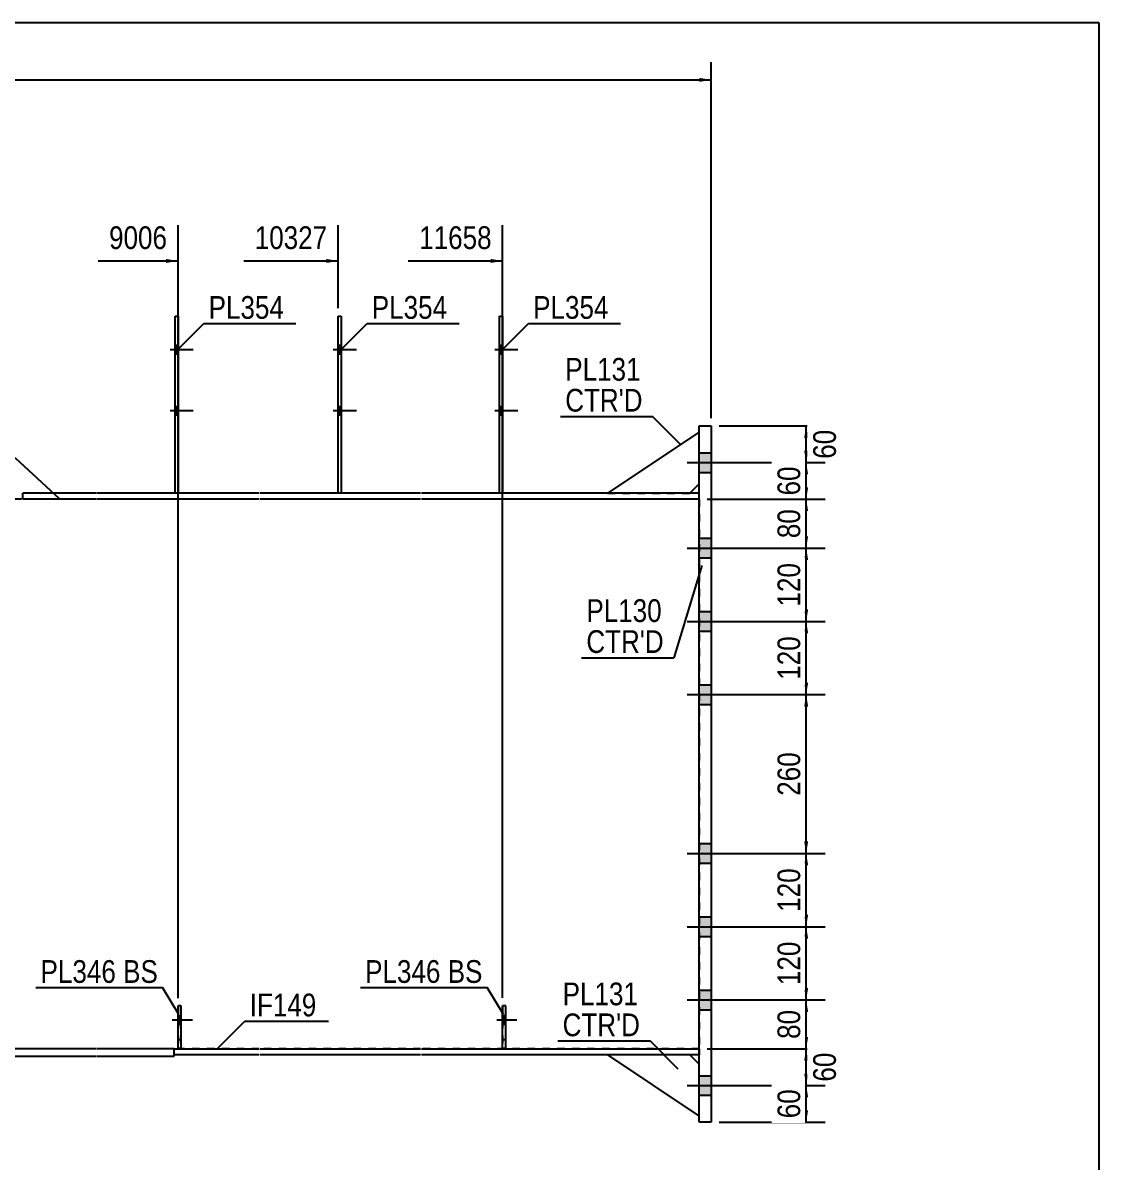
# Model space of a CAD drawing. Header units: millimetres. Extents: x 2 to 405, y 5 to 282.
# Drawn here: x 269.4 to 405, y 138.5 to 282 of the extents above; entities that cross this region are included whole.
import ezdxf

# ---------------------------------------------------------------- set-up
doc = ezdxf.new("R2010")
doc.units = ezdxf.units.MM
doc.linetypes.add('DXK_LINE_DOT1', pattern=[1.8814, 0.9407, -0.9407])
doc.linetypes.add('DXK_LINE_DOT2', pattern=[3.9198, 1.9599, -1.9599])
doc.styles.add('Arial Narrow', font='ARIALN.TTF', dxfattribs={"height": 0.2})

# ---------------------------------------------------------------- blocks, each defined once
blk = doc.blocks.new('Unknown-623472508-9015')
at = {"color": 5, "linetype": 'Continuous'}
for p, q in [((405, 282), (5, 282)), ((405, 5), (405, 282))]:
    blk.add_line(p, q, dxfattribs=at)
blk = doc.blocks.new('Part-623472508-5536 - 5478')
at = {"color": 7, "linetype": 'DXK_LINE_DOT1'}
for p, q in [((288.95, 158.16), (288.95, 152.78)), ((289.33, 158.16), (288.95, 158.16)), ((289.33, 152.78), (289.33, 158.16)), ((288.95, 152.78), (289.33, 152.78))]:
    blk.add_line(p, q, dxfattribs=at)
blk = doc.blocks.new('Part-623472508-5502 - 5478')
at = {"color": 2, "linetype": 'Continuous'}
for p, q in [((185.94, 152.75), (185.94, 151.83)), ((239.73, 152.75), (185.94, 152.75)), ((260.06, 152.75), (239.83, 152.75)), ((278.62, 152.75), (260.16, 152.75)), ((288.47, 152.75), (278.72, 152.75)), ((288.47, 151.83), (288.47, 152.75)), ((185.94, 151.83), (239.73, 151.83)), ((239.83, 151.83), (260.06, 151.83)), ((260.16, 151.83), (278.62, 151.83)), ((278.72, 151.83), (288.47, 151.83))]:
    blk.add_line(p, q, dxfattribs=at)
blk = doc.blocks.new('Part-623472508-5494 - 5478')
at = {"color": 2, "linetype": 'Continuous'}
for p, q in [((278.62, 222.75), (269.39, 222.75)), ((269.39, 221.98), (269.39, 222.75)), ((299.18, 222.75), (278.72, 222.75)), ((319.51, 222.75), (299.28, 222.75)), ((354.6, 222.75), (319.61, 222.75)), ((278.62, 221.98), (269.39, 221.98)), ((299.18, 221.98), (278.72, 221.98)), ((319.51, 221.98), (299.28, 221.98)), ((354.6, 221.98), (319.61, 221.98))]:
    blk.add_line(p, q, dxfattribs=at)
at = {"color": 7, "linetype": 'DXK_LINE_DOT1'}
blk.add_line((354.6, 221.98), (354.6, 222.75), dxfattribs=at)
blk = doc.blocks.new('Part-623472508-5565 - 5478')
at = {"color": 2, "linetype": 'Continuous'}
blk.add_line((185.17, 221.98), (185.17, 152.75), dxfattribs=at)
at = {"color": 7, "linetype": 'DXK_LINE_DOT1'}
for p, q in [((239.73, 221.98), (185.17, 221.98)), ((260.06, 221.98), (239.83, 221.98)), ((278.62, 221.98), (260.16, 221.98)), ((299.18, 221.98), (278.72, 221.98)), ((319.51, 221.98), (299.28, 221.98)), ((354.6, 221.98), (319.61, 221.98)), ((354.6, 221.98), (354.6, 152.75)), ((213.19, 152.75), (185.17, 152.75)), ((239.73, 152.75), (213.57, 152.75)), ((260.06, 152.75), (239.83, 152.75)), ((278.62, 152.75), (260.16, 152.75)), ((299.18, 152.75), (278.72, 152.75)), ((319.51, 152.75), (299.28, 152.75)), ((354.6, 152.75), (319.61, 152.75))]:
    blk.add_line(p, q, dxfattribs=at)
blk = doc.blocks.new('Part-623472508-5501 - 5478')
at = {"color": 2, "linetype": 'Continuous'}
for p, q in [((288.47, 151.98), (288.47, 152.75)), ((288.47, 152.75), (299.18, 152.75)), ((299.28, 152.75), (319.51, 152.75)), ((319.61, 152.75), (354.6, 152.75)), ((299.18, 151.98), (288.47, 151.98)), ((319.51, 151.98), (299.28, 151.98)), ((354.6, 151.98), (319.61, 151.98))]:
    blk.add_line(p, q, dxfattribs=at)
at = {"color": 7, "linetype": 'DXK_LINE_DOT1'}
blk.add_line((354.6, 152.75), (354.6, 151.98), dxfattribs=at)
blk = doc.blocks.new('Bolt-623472508-5571 - 5478')
at = {"linetype": 'Continuous'}
for points in [[(354.6, 227.83), (354.6, 225.37), (356.13, 225.37), (356.13, 227.83)], [(354.6, 227.83), (354.6, 225.37), (356.13, 225.37), (356.13, 227.83)], [(354.6, 217.06), (354.6, 214.6), (356.13, 214.6), (356.13, 217.06)], [(354.6, 217.06), (354.6, 214.6), (356.13, 214.6), (356.13, 217.06)], [(354.6, 207.83), (354.6, 205.37), (356.13, 205.37), (356.13, 207.83)], [(354.6, 207.83), (354.6, 205.37), (356.13, 205.37), (356.13, 207.83)], [(354.6, 198.6), (354.6, 196.14), (356.13, 196.14), (356.13, 198.6)], [(354.6, 198.6), (354.6, 196.14), (356.13, 196.14), (356.13, 198.6)], [(354.6, 178.6), (354.6, 176.14), (356.13, 176.14), (356.13, 178.6)], [(354.6, 178.6), (354.6, 176.14), (356.13, 176.14), (356.13, 178.6)], [(354.6, 169.37), (354.6, 166.91), (356.13, 166.91), (356.13, 169.37)], [(354.6, 169.37), (354.6, 166.91), (356.13, 166.91), (356.13, 169.37)], [(354.6, 160.14), (354.6, 157.68), (356.13, 157.68), (356.13, 160.14)], [(354.6, 160.14), (354.6, 157.68), (356.13, 157.68), (356.13, 160.14)], [(354.6, 149.37), (354.6, 146.91), (356.13, 146.91), (356.13, 149.37)], [(354.6, 149.37), (354.6, 146.91), (356.13, 146.91), (356.13, 149.37)]]:
    blk.add_hatch(color=3, dxfattribs=at).paths.add_polyline_path(points)
at = {"color": 3, "linetype": 'Continuous'}
for p, q in [((354.6, 227.83), (356.13, 227.83)), ((354.6, 227.83), (356.13, 227.83)), ((353.08, 226.6), (362.29, 226.6)), ((353.08, 226.6), (362.29, 226.6)), ((354.6, 225.37), (356.13, 225.37)), ((354.6, 225.37), (356.13, 225.37)), ((354.6, 217.06), (356.13, 217.06)), ((354.6, 217.06), (356.13, 217.06)), ((353.08, 215.83), (362.29, 215.83)), ((353.08, 215.83), (362.29, 215.83)), ((354.6, 214.6), (356.13, 214.6)), ((354.6, 214.6), (356.13, 214.6)), ((354.6, 207.83), (356.13, 207.83)), ((354.6, 207.83), (356.13, 207.83)), ((353.08, 206.6), (362.29, 206.6)), ((353.08, 206.6), (362.29, 206.6)), ((354.6, 205.37), (356.13, 205.37)), ((354.6, 205.37), (356.13, 205.37)), ((354.6, 198.6), (356.13, 198.6)), ((354.6, 198.6), (356.13, 198.6)), ((353.08, 197.37), (362.29, 197.37)), ((353.08, 197.37), (362.29, 197.37)), ((354.6, 196.14), (356.13, 196.14)), ((354.6, 196.14), (356.13, 196.14)), ((354.6, 178.6), (356.13, 178.6)), ((354.6, 178.6), (356.13, 178.6)), ((353.08, 177.37), (362.29, 177.37)), ((353.08, 177.37), (362.29, 177.37)), ((354.6, 176.14), (356.13, 176.14)), ((354.6, 176.14), (356.13, 176.14)), ((354.6, 169.37), (356.13, 169.37)), ((354.6, 169.37), (356.13, 169.37)), ((353.08, 168.14), (362.29, 168.14)), ((353.08, 168.14), (362.29, 168.14)), ((354.6, 166.91), (356.13, 166.91)), ((354.6, 166.91), (356.13, 166.91)), ((354.6, 160.14), (356.13, 160.14)), ((354.6, 160.14), (356.13, 160.14)), ((353.08, 158.91), (362.29, 158.91)), ((353.08, 158.91), (362.29, 158.91)), ((354.6, 157.68), (356.13, 157.68)), ((354.6, 157.68), (356.13, 157.68)), ((354.6, 149.37), (356.13, 149.37)), ((354.6, 149.37), (356.13, 149.37)), ((353.08, 148.14), (362.29, 148.14)), ((353.08, 148.14), (362.29, 148.14)), ((354.6, 146.91), (356.13, 146.91)), ((354.6, 146.91), (356.13, 146.91))]:
    blk.add_line(p, q, dxfattribs=at)
blk = doc.blocks.new('Bolt-623472508-5576 - 5478')
at = {"linetype": 'Continuous'}
for points in [[(329.84, 240.29), (329.84, 241.37), (329.46, 241.37), (329.46, 240.29)], [(329.84, 240.29), (329.84, 241.37), (329.46, 241.37), (329.46, 240.29)], [(329.84, 232.6), (329.84, 233.68), (329.46, 233.68), (329.46, 232.6)], [(329.84, 232.6), (329.84, 233.68), (329.46, 233.68), (329.46, 232.6)]]:
    blk.add_hatch(color=3, dxfattribs=at).paths.add_polyline_path(points)
at = {"color": 3, "linetype": 'Continuous'}
for p, q in [((329.46, 241.37), (329.84, 241.37)), ((329.46, 241.37), (329.84, 241.37)), ((328.84, 240.83), (331.77, 240.83)), ((328.84, 240.83), (331.77, 240.83)), ((329.46, 240.29), (329.84, 240.29)), ((329.46, 240.29), (329.84, 240.29)), ((328.84, 233.14), (331.77, 233.14)), ((328.84, 233.14), (331.77, 233.14)), ((329.46, 233.68), (329.84, 233.68)), ((329.46, 233.68), (329.84, 233.68)), ((329.46, 232.6), (329.84, 232.6)), ((329.46, 232.6), (329.84, 232.6))]:
    blk.add_line(p, q, dxfattribs=at)
blk = doc.blocks.new('Bolt-623472508-5580 - 5478')
at = {"color": 3, "linetype": 'DXK_LINE_DOT2'}
for p, q in [((329.84, 156.93), (330.23, 156.93)), ((329.11, 156.39), (331.65, 156.39)), ((329.84, 155.85), (330.23, 155.85))]:
    blk.add_line(p, q, dxfattribs=at)
blk = doc.blocks.new('Part-623472508-5516 - 5478')
at = {"color": 2, "linetype": 'Continuous'}
for p, q in [((354.6, 143.52), (354.6, 231.21)), ((354.6, 231.21), (356.13, 231.21)), ((356.13, 231.21), (356.13, 143.52)), ((356.13, 143.52), (354.6, 143.52))]:
    blk.add_line(p, q, dxfattribs=at)
blk = doc.blocks.new('Bolt-623472508-5583 - 5478')
at = {"linetype": 'Continuous'}
for points in [[(288.95, 240.29), (288.95, 241.37), (288.57, 241.37), (288.57, 240.29)], [(288.95, 240.29), (288.95, 241.37), (288.57, 241.37), (288.57, 240.29)], [(288.95, 232.6), (288.95, 233.68), (288.57, 233.68), (288.57, 232.6)], [(288.95, 232.6), (288.95, 233.68), (288.57, 233.68), (288.57, 232.6)]]:
    blk.add_hatch(color=3, dxfattribs=at).paths.add_polyline_path(points)
at = {"color": 3, "linetype": 'Continuous'}
for p, q in [((288.57, 241.37), (288.95, 241.37)), ((288.57, 241.37), (288.95, 241.37)), ((287.95, 240.83), (290.87, 240.83)), ((287.95, 240.83), (290.87, 240.83)), ((288.57, 240.29), (288.95, 240.29)), ((288.57, 240.29), (288.95, 240.29)), ((287.95, 233.14), (290.87, 233.14)), ((287.95, 233.14), (290.87, 233.14)), ((288.57, 233.68), (288.95, 233.68)), ((288.57, 233.68), (288.95, 233.68)), ((288.57, 232.6), (288.95, 232.6)), ((288.57, 232.6), (288.95, 232.6))]:
    blk.add_line(p, q, dxfattribs=at)
blk = doc.blocks.new('Part-623472508-5519 - 5478')
at = {"color": 2, "linetype": 'Continuous'}
for p, q in [((343.06, 151.98), (354.6, 144.29)), ((354.6, 150.83), (353.44, 151.98))]:
    blk.add_line(p, q, dxfattribs=at)
at = {"color": 7, "linetype": 'DXK_LINE_DOT1'}
for p, q in [((353.44, 151.98), (343.06, 151.98)), ((354.6, 144.29), (354.6, 150.83))]:
    blk.add_line(p, q, dxfattribs=at)
blk = doc.blocks.new('Part-623472508-5521 - 5478')
at = {"color": 2, "linetype": 'Continuous'}
for p, q in [((354.6, 230.45), (343.06, 222.75)), ((353.44, 222.75), (354.6, 223.91))]:
    blk.add_line(p, q, dxfattribs=at)
at = {"color": 7, "linetype": 'DXK_LINE_DOT1'}
for p, q in [((354.6, 223.91), (354.6, 230.45)), ((343.06, 222.75), (353.44, 222.75))]:
    blk.add_line(p, q, dxfattribs=at)
blk = doc.blocks.new('Bolt-623472508-5587 - 5478')
at = {"color": 3, "linetype": 'DXK_LINE_DOT2'}
for p, q in [((288.95, 156.93), (289.33, 156.93)), ((288.22, 156.39), (290.76, 156.39)), ((288.95, 155.85), (289.33, 155.85))]:
    blk.add_line(p, q, dxfattribs=at)
blk = doc.blocks.new('Part-623472508-5525 - 5478')
at = {"color": 2, "linetype": 'Continuous'}
for p, q in [((329.46, 222.75), (329.46, 245.06)), ((329.46, 245.06), (329.84, 245.06)), ((329.84, 245.06), (329.84, 222.75))]:
    blk.add_line(p, q, dxfattribs=at)
at = {"color": 7, "linetype": 'DXK_LINE_DOT1'}
blk.add_line((329.84, 222.75), (329.46, 222.75), dxfattribs=at)
blk = doc.blocks.new('Part-623472508-5526 - 5478')
at = {"color": 2, "linetype": 'Continuous'}
for p, q in [((329.84, 152.78), (329.84, 158.16)), ((330.23, 158.16), (329.84, 158.16)), ((330.23, 152.78), (330.23, 158.16)), ((330.23, 152.78), (329.84, 152.78))]:
    blk.add_line(p, q, dxfattribs=at)
at = {"color": 7, "linetype": 'DXK_LINE_DOT1'}
blk.add_line((329.84, 153.93), (330.23, 153.93), dxfattribs=at)
blk = doc.blocks.new('Part-623472508-5529 - 5478')
at = {"color": 7, "linetype": 'DXK_LINE_DOT1'}
for p, q in [((329.84, 158.16), (329.84, 152.78)), ((330.23, 158.16), (329.84, 158.16)), ((330.23, 152.78), (330.23, 158.16)), ((329.84, 152.78), (330.23, 152.78))]:
    blk.add_line(p, q, dxfattribs=at)
blk = doc.blocks.new('Part-623472508-5532 - 5478')
at = {"color": 2, "linetype": 'Continuous'}
for p, q in [((288.57, 222.75), (288.57, 245.06)), ((288.57, 245.06), (288.95, 245.06)), ((288.95, 245.06), (288.95, 222.75))]:
    blk.add_line(p, q, dxfattribs=at)
at = {"color": 7, "linetype": 'DXK_LINE_DOT1'}
blk.add_line((288.95, 222.75), (288.57, 222.75), dxfattribs=at)
blk = doc.blocks.new('Part-623472508-5533 - 5478')
at = {"color": 2, "linetype": 'Continuous'}
for p, q in [((288.95, 152.78), (288.95, 158.16)), ((289.33, 158.16), (288.95, 158.16)), ((289.33, 152.78), (289.33, 158.16)), ((289.33, 152.78), (288.95, 152.78))]:
    blk.add_line(p, q, dxfattribs=at)
at = {"color": 7, "linetype": 'DXK_LINE_DOT1'}
blk.add_line((288.95, 153.93), (289.33, 153.93), dxfattribs=at)
blk = doc.blocks.new('Part-623472508-5554 - 5478')
at = {"color": 2, "linetype": 'Continuous'}
for p, q in [((309.13, 222.75), (309.13, 245.06)), ((309.13, 245.06), (309.51, 245.06)), ((309.51, 245.06), (309.51, 222.75))]:
    blk.add_line(p, q, dxfattribs=at)
at = {"color": 7, "linetype": 'DXK_LINE_DOT1'}
blk.add_line((309.51, 222.75), (309.13, 222.75), dxfattribs=at)
blk = doc.blocks.new('Bolt-623472508-5577 - 5478')
at = {"linetype": 'Continuous'}
blk.add_hatch(color=3, dxfattribs=at).paths.add_polyline_path([(330.23, 155.85), (330.23, 156.93), (329.84, 156.93), (329.84, 155.85)])
at = {"color": 3, "linetype": 'Continuous'}
for p, q in [((329.84, 156.93), (330.23, 156.93)), ((329.11, 156.39), (331.65, 156.39)), ((329.84, 155.85), (330.23, 155.85))]:
    blk.add_line(p, q, dxfattribs=at)
blk = doc.blocks.new('Bolt-623472508-5584 - 5478')
at = {"linetype": 'Continuous'}
blk.add_hatch(color=3, dxfattribs=at).paths.add_polyline_path([(289.33, 155.85), (289.33, 156.93), (288.95, 156.93), (288.95, 155.85)])
at = {"color": 3, "linetype": 'Continuous'}
for p, q in [((288.95, 156.93), (289.33, 156.93)), ((288.22, 156.39), (290.76, 156.39)), ((288.95, 155.85), (289.33, 155.85))]:
    blk.add_line(p, q, dxfattribs=at)
blk = doc.blocks.new('Bolt-623472508-5605 - 5478')
at = {"linetype": 'Continuous'}
for points in [[(309.51, 240.29), (309.51, 241.37), (309.13, 241.37), (309.13, 240.29)], [(309.51, 240.29), (309.51, 241.37), (309.13, 241.37), (309.13, 240.29)], [(309.51, 232.6), (309.51, 233.68), (309.13, 233.68), (309.13, 232.6)], [(309.51, 232.6), (309.51, 233.68), (309.13, 233.68), (309.13, 232.6)]]:
    blk.add_hatch(color=3, dxfattribs=at).paths.add_polyline_path(points)
at = {"color": 3, "linetype": 'Continuous'}
for p, q in [((309.13, 241.37), (309.51, 241.37)), ((309.13, 241.37), (309.51, 241.37)), ((308.51, 240.83), (311.43, 240.83)), ((308.51, 240.83), (311.43, 240.83)), ((309.13, 240.29), (309.51, 240.29)), ((309.13, 240.29), (309.51, 240.29)), ((308.51, 233.14), (311.43, 233.14)), ((308.51, 233.14), (311.43, 233.14)), ((309.13, 233.68), (309.51, 233.68)), ((309.13, 233.68), (309.51, 233.68)), ((309.13, 232.6), (309.51, 232.6)), ((309.13, 232.6), (309.51, 232.6))]:
    blk.add_line(p, q, dxfattribs=at)
blk = doc.blocks.new('StraightDimension-623472508-10686 - 5478')
at = {"linetype": 'Continuous'}
blk.add_hatch(color=7, dxfattribs=at).paths.add_polyline_path([(354.63, 275.06), (356.13, 274.81), (354.63, 274.56)])
at = {"color": 7, "linetype": 'Continuous'}
for p, q in [((356.13, 232.21), (356.13, 277.06)), ((34.63, 274.81), (356.13, 274.81))]:
    blk.add_line(p, q, dxfattribs=at)
blk = doc.blocks.new('StraightDimension-623472508-12363 - 5478')
at = {"linetype": 'Continuous'}
for points in [[(367.83, 229.71), (368.08, 231.21), (368.33, 229.71)], [(368.33, 228.1), (368.08, 226.6), (367.83, 228.1)]]:
    blk.add_hatch(color=7, dxfattribs=at).paths.add_polyline_path(points)
at = {"color": 7, "linetype": 'Continuous'}
for p, q in [((357.13, 231.21), (370.33, 231.21)), ((368.08, 226.6), (368.08, 231.21)), ((355.6, 226.6), (370.33, 226.6))]:
    blk.add_line(p, q, dxfattribs=at)
at = {"color": 0}
blk.add_wipeout([(372.43, 231.34), (368.23, 231.34), (368.23, 226.48), (372.43, 226.48)], dxfattribs=at)
at = {"color": 3, "style": 'Arial Narrow'}
blk.add_text('60', height=2.863, rotation=90.0002, dxfattribs=at).set_placement((371.83, 227.08))
blk = doc.blocks.new('StraightDimension-623472508-12364 - 5478')
at = {"linetype": 'Continuous'}
for points in [[(367.83, 225.1), (368.08, 226.6), (368.33, 225.1)], [(368.33, 223.48), (368.08, 221.98), (367.83, 223.48)]]:
    blk.add_hatch(color=7, dxfattribs=at).paths.add_polyline_path(points)
at = {"color": 7, "linetype": 'Continuous'}
for p, q in [((355.6, 226.6), (370.48, 226.6)), ((368.08, 221.98), (368.08, 226.6)), ((355.6, 221.98), (370.48, 221.98))]:
    blk.add_line(p, q, dxfattribs=at)
at = {"color": 0}
blk.add_wipeout([(367.93, 226.72), (363.73, 226.72), (363.73, 221.86), (367.93, 221.86)], dxfattribs=at)
at = {"color": 3, "style": 'Arial Narrow'}
blk.add_text('60', height=2.863, rotation=90.0002, dxfattribs=at).set_placement((367.33, 222.46))
blk = doc.blocks.new('StraightDimension-623472508-12365 - 5478')
at = {"linetype": 'Continuous'}
for points in [[(367.83, 220.48), (368.08, 221.98), (368.33, 220.48)], [(368.33, 217.33), (368.08, 215.83), (367.83, 217.33)]]:
    blk.add_hatch(color=7, dxfattribs=at).paths.add_polyline_path(points)
at = {"color": 7, "linetype": 'Continuous'}
for p, q in [((355.6, 221.98), (370.48, 221.98)), ((368.08, 215.83), (368.08, 221.98)), ((355.6, 215.83), (370.48, 215.83))]:
    blk.add_line(p, q, dxfattribs=at)
at = {"color": 0}
blk.add_wipeout([(367.93, 221.34), (363.73, 221.34), (363.73, 216.48), (367.93, 216.48)], dxfattribs=at)
at = {"color": 3, "style": 'Arial Narrow'}
blk.add_text('80', height=2.863, rotation=90.0002, dxfattribs=at).set_placement((367.33, 217.08))
blk = doc.blocks.new('StraightDimension-623472508-12366 - 5478')
at = {"linetype": 'Continuous'}
for points in [[(367.83, 214.33), (368.08, 215.83), (368.33, 214.33)], [(368.33, 208.1), (368.08, 206.6), (367.83, 208.1)]]:
    blk.add_hatch(color=7, dxfattribs=at).paths.add_polyline_path(points)
at = {"color": 7, "linetype": 'Continuous'}
for p, q in [((355.6, 215.83), (370.48, 215.83)), ((368.08, 206.6), (368.08, 215.83)), ((355.6, 206.6), (370.48, 206.6))]:
    blk.add_line(p, q, dxfattribs=at)
at = {"color": 0}
blk.add_wipeout([(367.93, 214.56), (363.73, 214.56), (363.73, 207.87), (367.93, 207.87)], dxfattribs=at)
at = {"color": 3, "style": 'Arial Narrow'}
blk.add_text('120', height=2.863, rotation=90.0002, dxfattribs=at).set_placement((367.33, 208.47))
blk = doc.blocks.new('StraightDimension-623472508-12367 - 5478')
at = {"linetype": 'Continuous'}
for points in [[(367.83, 205.1), (368.08, 206.6), (368.33, 205.1)], [(368.33, 198.87), (368.08, 197.37), (367.83, 198.87)]]:
    blk.add_hatch(color=7, dxfattribs=at).paths.add_polyline_path(points)
at = {"color": 7, "linetype": 'Continuous'}
for p, q in [((355.6, 206.6), (370.48, 206.6)), ((368.08, 197.37), (368.08, 206.6)), ((355.6, 197.37), (370.48, 197.37))]:
    blk.add_line(p, q, dxfattribs=at)
at = {"color": 0}
blk.add_wipeout([(367.93, 205.33), (363.73, 205.33), (363.73, 198.64), (367.93, 198.64)], dxfattribs=at)
at = {"color": 3, "style": 'Arial Narrow'}
blk.add_text('120', height=2.863, rotation=90.0002, dxfattribs=at).set_placement((367.33, 199.24))
blk = doc.blocks.new('StraightDimension-623472508-12368 - 5478')
at = {"linetype": 'Continuous'}
for points in [[(367.83, 195.87), (368.08, 197.37), (368.33, 195.87)], [(368.33, 178.87), (368.08, 177.37), (367.83, 178.87)]]:
    blk.add_hatch(color=7, dxfattribs=at).paths.add_polyline_path(points)
at = {"color": 7, "linetype": 'Continuous'}
for p, q in [((355.6, 197.37), (370.48, 197.37)), ((368.08, 177.37), (368.08, 197.37)), ((355.6, 177.37), (370.48, 177.37))]:
    blk.add_line(p, q, dxfattribs=at)
at = {"color": 0}
blk.add_wipeout([(367.93, 190.71), (363.73, 190.71), (363.73, 184.03), (367.93, 184.03)], dxfattribs=at)
at = {"color": 3, "style": 'Arial Narrow'}
blk.add_text('260', height=2.863, rotation=90.0002, dxfattribs=at).set_placement((367.33, 184.63))
blk = doc.blocks.new('StraightDimension-623472508-12369 - 5478')
at = {"linetype": 'Continuous'}
for points in [[(367.83, 175.87), (368.08, 177.37), (368.33, 175.87)], [(368.33, 169.64), (368.08, 168.14), (367.83, 169.64)]]:
    blk.add_hatch(color=7, dxfattribs=at).paths.add_polyline_path(points)
at = {"color": 7, "linetype": 'Continuous'}
for p, q in [((355.6, 177.37), (370.48, 177.37)), ((368.08, 168.14), (368.08, 177.37)), ((355.6, 168.14), (370.48, 168.14))]:
    blk.add_line(p, q, dxfattribs=at)
at = {"color": 0}
blk.add_wipeout([(367.93, 176.1), (363.73, 176.1), (363.73, 169.41), (367.93, 169.41)], dxfattribs=at)
at = {"color": 3, "style": 'Arial Narrow'}
blk.add_text('120', height=2.863, rotation=90.0002, dxfattribs=at).set_placement((367.33, 170.01))
blk = doc.blocks.new('StraightDimension-623472508-12370 - 5478')
at = {"linetype": 'Continuous'}
for points in [[(367.83, 166.64), (368.08, 168.14), (368.33, 166.64)], [(368.33, 160.41), (368.08, 158.91), (367.83, 160.41)]]:
    blk.add_hatch(color=7, dxfattribs=at).paths.add_polyline_path(points)
at = {"color": 7, "linetype": 'Continuous'}
for p, q in [((355.6, 168.14), (370.48, 168.14)), ((368.08, 158.91), (368.08, 168.14)), ((355.6, 158.91), (370.48, 158.91))]:
    blk.add_line(p, q, dxfattribs=at)
at = {"color": 0}
blk.add_wipeout([(367.93, 166.86), (363.73, 166.86), (363.73, 160.18), (367.93, 160.18)], dxfattribs=at)
at = {"color": 3, "style": 'Arial Narrow'}
blk.add_text('120', height=2.863, rotation=90.0002, dxfattribs=at).set_placement((367.33, 160.78))
blk = doc.blocks.new('StraightDimension-623472508-12371 - 5478')
at = {"linetype": 'Continuous'}
for points in [[(367.83, 157.41), (368.08, 158.91), (368.33, 157.41)], [(368.33, 154.25), (368.08, 152.75), (367.83, 154.25)]]:
    blk.add_hatch(color=7, dxfattribs=at).paths.add_polyline_path(points)
at = {"color": 7, "linetype": 'Continuous'}
for p, q in [((355.6, 158.91), (370.48, 158.91)), ((368.08, 152.75), (368.08, 158.91)), ((355.6, 152.75), (370.48, 152.75))]:
    blk.add_line(p, q, dxfattribs=at)
at = {"color": 0}
blk.add_wipeout([(367.93, 158.26), (363.73, 158.26), (363.73, 153.4), (367.93, 153.4)], dxfattribs=at)
at = {"color": 3, "style": 'Arial Narrow'}
blk.add_text('80', height=2.863, rotation=90.0002, dxfattribs=at).set_placement((367.33, 154))
blk = doc.blocks.new('StraightDimension-623472508-12372 - 5478')
at = {"linetype": 'Continuous'}
for points in [[(367.83, 151.25), (368.08, 152.75), (368.33, 151.25)], [(368.33, 149.64), (368.08, 148.14), (367.83, 149.64)]]:
    blk.add_hatch(color=7, dxfattribs=at).paths.add_polyline_path(points)
at = {"color": 7, "linetype": 'Continuous'}
for p, q in [((355.6, 152.75), (370.33, 152.75)), ((368.08, 148.14), (368.08, 152.75)), ((355.6, 148.14), (370.33, 148.14))]:
    blk.add_line(p, q, dxfattribs=at)
at = {"color": 0}
blk.add_wipeout([(372.43, 152.87), (368.23, 152.87), (368.23, 148.02), (372.43, 148.02)], dxfattribs=at)
at = {"color": 3, "style": 'Arial Narrow'}
blk.add_text('60', height=2.863, rotation=90.0002, dxfattribs=at).set_placement((371.83, 148.62))
blk = doc.blocks.new('StraightDimension-623472508-12373 - 5478')
at = {"linetype": 'Continuous'}
for points in [[(367.83, 146.64), (368.08, 148.14), (368.33, 146.64)], [(368.33, 145.02), (368.08, 143.52), (367.83, 145.02)]]:
    blk.add_hatch(color=7, dxfattribs=at).paths.add_polyline_path(points)
at = {"color": 7, "linetype": 'Continuous'}
for p, q in [((355.6, 148.14), (370.48, 148.14)), ((368.08, 143.52), (368.08, 148.14)), ((357.13, 143.52), (370.48, 143.52))]:
    blk.add_line(p, q, dxfattribs=at)
at = {"color": 0}
blk.add_wipeout([(367.93, 148.26), (363.73, 148.26), (363.73, 143.4), (367.93, 143.4)], dxfattribs=at)
at = {"color": 3, "style": 'Arial Narrow'}
blk.add_text('60', height=2.863, rotation=90.0002, dxfattribs=at).set_placement((367.33, 144))
blk = doc.blocks.new('StraightDimension-623472508-15133 - 5478')
at = {"linetype": 'Continuous'}
blk.add_hatch(color=7, dxfattribs=at).paths.add_polyline_path([(328.34, 252.25), (329.84, 252), (328.34, 251.75)])
at = {"color": 7, "linetype": 'Continuous'}
for p, q in [((329.84, 159.16), (329.84, 256.5)), ((317.95, 252), (329.84, 252))]:
    blk.add_line(p, q, dxfattribs=at)
at = {"color": 0}
blk.add_wipeout([(329.07, 252.9), (329.07, 257.1), (318.73, 257.1), (318.73, 252.9)], dxfattribs=at)
at = {"color": 3, "style": 'Arial Narrow'}
blk.add_text('11658', height=2.863, dxfattribs=at).set_placement((319.33, 253.5))
blk = doc.blocks.new('StraightDimension-623472508-15134 - 5478')
at = {"linetype": 'Continuous'}
blk.add_hatch(color=7, dxfattribs=at).paths.add_polyline_path([(307.63, 252.25), (309.13, 252), (307.63, 251.75)])
at = {"color": 7, "linetype": 'Continuous'}
for p, q in [((309.13, 246.06), (309.13, 256.5)), ((297.24, 252), (309.13, 252))]:
    blk.add_line(p, q, dxfattribs=at)
at = {"color": 0}
blk.add_wipeout([(308.35, 252.9), (308.35, 257.1), (298.01, 257.1), (298.01, 252.9)], dxfattribs=at)
at = {"color": 3, "style": 'Arial Narrow'}
blk.add_text('10327', height=2.863, dxfattribs=at).set_placement((298.61, 253.5))
blk = doc.blocks.new('StraightDimension-623472508-15135 - 5478')
at = {"linetype": 'Continuous'}
blk.add_hatch(color=7, dxfattribs=at).paths.add_polyline_path([(287.45, 252.25), (288.95, 252), (287.45, 251.75)])
at = {"color": 7, "linetype": 'Continuous'}
for p, q in [((288.95, 159.14), (288.95, 256.5)), ((278.89, 252), (288.95, 252))]:
    blk.add_line(p, q, dxfattribs=at)
at = {"color": 0}
blk.add_wipeout([(288.18, 252.9), (288.18, 257.1), (279.66, 257.1), (279.66, 252.9)], dxfattribs=at)
at = {"color": 3, "style": 'Arial Narrow'}
blk.add_text('9006', height=2.863, dxfattribs=at).set_placement((280.26, 253.5))
blk = doc.blocks.new('MarkSet-623472508-12536 - 5478')
at = {"color": 0}
for points in [[(322.02, 161.06), (322.02, 164.06), (312.52, 164.06), (312.52, 161.06)], [(327.3, 161.06), (327.3, 164.06), (322.92, 164.06), (322.92, 161.06)]]:
    blk.add_wipeout(points, dxfattribs=at)
for points in [[(322.02, 161.06), (322.02, 164.06), (312.52, 164.06), (312.52, 161.06)], [(327.3, 161.06), (327.3, 164.06), (322.92, 164.06), (322.92, 161.06)]]:
    blk.add_wipeout(points, dxfattribs=at)
at = {"color": 7, "linetype": 'Continuous'}
for p in [(311.92, 160.46), (329.94, 157.06)]:
    blk.add_line(p, (327.9, 160.46), dxfattribs=at)
at = {"color": 3, "style": 'Arial Narrow'}
for s, p in [('PL346', (312.52, 161.06)), ('BS', (322.92, 161.06))]:
    blk.add_text(s, height=2.863, dxfattribs=at).set_placement(p)
blk = doc.blocks.new('Mark-623472508-12585 - 5478')
at = {"color": 7, "linetype": 'Continuous'}
blk.add_line((274.02, 222.03), (268.46, 227.16), dxfattribs=at)
at = {"color": 0}
blk.add_wipeout([(266.96, 227.76), (266.96, 230.76), (256.92, 230.76), (256.92, 227.76)], dxfattribs=at)
blk.add_wipeout([(266.96, 227.76), (266.96, 230.76), (256.92, 230.76), (256.92, 227.76)], dxfattribs=at)
at = {"color": 7, "linetype": 'Continuous'}
blk.add_line((256.32, 227.16), (268.46, 227.16), dxfattribs=at)
at = {"color": 3, "style": 'Arial Narrow'}
blk.add_text('OF154', height=2.863, dxfattribs=at).set_placement((256.92, 227.76))
blk = doc.blocks.new('MarkSet-623472508-12547 - 5478')
at = {"color": 0}
for points in [[(281.13, 161.06), (281.13, 164.06), (271.63, 164.06), (271.63, 161.06)], [(286.41, 161.06), (286.41, 164.06), (282.03, 164.06), (282.03, 161.06)]]:
    blk.add_wipeout(points, dxfattribs=at)
for points in [[(281.13, 161.06), (281.13, 164.06), (271.63, 164.06), (271.63, 161.06)], [(286.41, 161.06), (286.41, 164.06), (282.03, 164.06), (282.03, 161.06)]]:
    blk.add_wipeout(points, dxfattribs=at)
at = {"color": 7, "linetype": 'Continuous'}
for p in [(271.03, 160.46), (289.05, 157.06)]:
    blk.add_line(p, (287.01, 160.46), dxfattribs=at)
at = {"color": 3, "style": 'Arial Narrow'}
for s, p in [('PL346', (271.63, 161.06)), ('BS', (282.03, 161.06))]:
    blk.add_text(s, height=2.863, dxfattribs=at).set_placement(p)
blk = doc.blocks.new('Mark-623472508-12597 - 5478')
at = {"color": 0}
blk.add_wipeout([(306.39, 156.84), (306.39, 159.84), (297.98, 159.84), (297.98, 156.84)], dxfattribs=at)
blk.add_wipeout([(306.39, 156.84), (306.39, 159.84), (297.98, 159.84), (297.98, 156.84)], dxfattribs=at)
at = {"color": 7, "linetype": 'Continuous'}
for p, q in [((293.84, 152.7), (297.38, 156.24)), ((297.38, 156.24), (307.89, 156.24))]:
    blk.add_line(p, q, dxfattribs=at)
at = {"color": 3, "style": 'Arial Narrow'}
blk.add_text('IF149', height=2.863, dxfattribs=at).set_placement((297.98, 156.84))
blk = doc.blocks.new('Mark-623472508-12618 - 5478')
at = {"color": 7, "linetype": 'Continuous'}
blk.add_line((354.93, 213.65), (351.39, 202.02), dxfattribs=at)
at = {"color": 0}
for points in [[(349.89, 206.52), (349.89, 209.52), (340.39, 209.52), (340.39, 206.52)], [(350.14, 202.62), (350.14, 205.62), (340.39, 205.62), (340.39, 202.62)]]:
    blk.add_wipeout(points, dxfattribs=at)
for points in [[(349.89, 206.52), (349.89, 209.52), (340.39, 209.52), (340.39, 206.52)], [(350.14, 202.62), (350.14, 205.62), (340.39, 205.62), (340.39, 202.62)]]:
    blk.add_wipeout(points, dxfattribs=at)
at = {"color": 7, "linetype": 'Continuous'}
blk.add_line((339.79, 202.02), (351.39, 202.02), dxfattribs=at)
at = {"color": 3, "style": 'Arial Narrow'}
blk.add_text('PL130', height=2.863, dxfattribs=at).set_placement((340.39, 206.52))
at = {"color": 1, "style": 'Arial Narrow'}
blk.add_text("CTR'D", height=2.863, dxfattribs=at).set_placement((340.39, 202.62))
blk = doc.blocks.new('Mark-623472508-12621 - 5478')
at = {"color": 7, "linetype": 'Continuous'}
blk.add_line((351.94, 150.21), (348.41, 153.74), dxfattribs=at)
at = {"color": 0}
for points in [[(346.91, 158.24), (346.91, 161.24), (337.4, 161.24), (337.4, 158.24)], [(347.16, 154.34), (347.16, 157.34), (337.4, 157.34), (337.4, 154.34)]]:
    blk.add_wipeout(points, dxfattribs=at)
for points in [[(346.91, 158.24), (346.91, 161.24), (337.4, 161.24), (337.4, 158.24)], [(347.16, 154.34), (347.16, 157.34), (337.4, 157.34), (337.4, 154.34)]]:
    blk.add_wipeout(points, dxfattribs=at)
at = {"color": 7, "linetype": 'Continuous'}
blk.add_line((336.8, 153.74), (348.41, 153.74), dxfattribs=at)
at = {"color": 3, "style": 'Arial Narrow'}
blk.add_text('PL131', height=2.863, dxfattribs=at).set_placement((337.4, 158.24))
at = {"color": 1, "style": 'Arial Narrow'}
blk.add_text("CTR'D", height=2.863, dxfattribs=at).set_placement((337.4, 154.34))
blk = doc.blocks.new('Mark-623472508-12624 - 5478')
at = {"color": 7, "linetype": 'Continuous'}
blk.add_line((352.26, 228.88), (348.73, 232.42), dxfattribs=at)
at = {"color": 0}
for points in [[(347.23, 236.92), (347.23, 239.92), (337.73, 239.92), (337.73, 236.92)], [(347.48, 233.02), (347.48, 236.02), (337.73, 236.02), (337.73, 233.02)]]:
    blk.add_wipeout(points, dxfattribs=at)
for points in [[(347.23, 236.92), (347.23, 239.92), (337.73, 239.92), (337.73, 236.92)], [(347.48, 233.02), (347.48, 236.02), (337.73, 236.02), (337.73, 233.02)]]:
    blk.add_wipeout(points, dxfattribs=at)
at = {"color": 7, "linetype": 'Continuous'}
blk.add_line((337.13, 232.42), (348.73, 232.42), dxfattribs=at)
at = {"color": 3, "style": 'Arial Narrow'}
blk.add_text('PL131', height=2.863, dxfattribs=at).set_placement((337.73, 236.92))
at = {"color": 1, "style": 'Arial Narrow'}
blk.add_text("CTR'D", height=2.863, dxfattribs=at).set_placement((337.73, 233.02))
blk = doc.blocks.new('Mark-623472508-12633 - 5478')
at = {"color": 0}
blk.add_wipeout([(343.2, 244.71), (343.2, 247.71), (333.69, 247.71), (333.69, 244.71)], dxfattribs=at)
blk.add_wipeout([(343.2, 244.71), (343.2, 247.71), (333.69, 247.71), (333.69, 244.71)], dxfattribs=at)
at = {"color": 7, "linetype": 'Continuous'}
for p, q in [((329.56, 240.58), (333.09, 244.11)), ((333.09, 244.11), (344.7, 244.11))]:
    blk.add_line(p, q, dxfattribs=at)
at = {"color": 3, "style": 'Arial Narrow'}
blk.add_text('PL354', height=2.863, dxfattribs=at).set_placement((333.69, 244.71))
blk = doc.blocks.new('Mark-623472508-12636 - 5478')
at = {"color": 0}
blk.add_wipeout([(302.3, 244.71), (302.3, 247.71), (292.8, 247.71), (292.8, 244.71)], dxfattribs=at)
blk.add_wipeout([(302.3, 244.71), (302.3, 247.71), (292.8, 247.71), (292.8, 244.71)], dxfattribs=at)
at = {"color": 7, "linetype": 'Continuous'}
for p, q in [((288.67, 240.58), (292.2, 244.11)), ((292.2, 244.11), (303.8, 244.11))]:
    blk.add_line(p, q, dxfattribs=at)
at = {"color": 3, "style": 'Arial Narrow'}
blk.add_text('PL354', height=2.863, dxfattribs=at).set_placement((292.8, 244.71))
blk = doc.blocks.new('Mark-623472508-12648 - 5478')
at = {"color": 0}
blk.add_wipeout([(322.87, 244.71), (322.87, 247.71), (313.36, 247.71), (313.36, 244.71)], dxfattribs=at)
blk.add_wipeout([(322.87, 244.71), (322.87, 247.71), (313.36, 247.71), (313.36, 244.71)], dxfattribs=at)
at = {"color": 7, "linetype": 'Continuous'}
for p, q in [((309.23, 240.58), (312.76, 244.11)), ((312.76, 244.11), (324.37, 244.11))]:
    blk.add_line(p, q, dxfattribs=at)
at = {"color": 3, "style": 'Arial Narrow'}
blk.add_text('PL354', height=2.863, dxfattribs=at).set_placement((313.36, 244.71))

msp = doc.modelspace()

# ---------------------------------------------------------------- block references
for name in ['Unknown-623472508-9015', 'Part-623472508-5532 - 5478', 'Part-623472508-5554 - 5478', 'Part-623472508-5525 - 5478', 'Bolt-623472508-5583 - 5478', 'Bolt-623472508-5605 - 5478', 'Bolt-623472508-5576 - 5478', 'Part-623472508-5516 - 5478', 'Part-623472508-5521 - 5478', 'Bolt-623472508-5571 - 5478', 'Part-623472508-5494 - 5478', 'Part-623472508-5565 - 5478', 'Part-623472508-5536 - 5478', 'Part-623472508-5533 - 5478', 'Part-623472508-5526 - 5478', 'Part-623472508-5529 - 5478', 'Bolt-623472508-5587 - 5478', 'Bolt-623472508-5584 - 5478', 'Bolt-623472508-5580 - 5478', 'Bolt-623472508-5577 - 5478', 'Part-623472508-5502 - 5478', 'Part-623472508-5501 - 5478', 'Part-623472508-5519 - 5478']:
    msp.add_blockref(name, (0, 0))

# ---------------------------------------------------------------- next in the draw order: block references
for name in ['StraightDimension-623472508-10686 - 5478', 'StraightDimension-623472508-12363 - 5478', 'Mark-623472508-12585 - 5478', 'Mark-623472508-12621 - 5478', 'Mark-623472508-12597 - 5478']:
    msp.add_blockref(name, (0, 0))

# ---------------------------------------------------------------- next in the draw order: block references
for name in ['StraightDimension-623472508-15135 - 5478', 'StraightDimension-623472508-15134 - 5478', 'StraightDimension-623472508-15133 - 5478', 'Mark-623472508-12624 - 5478', 'StraightDimension-623472508-12364 - 5478']:
    msp.add_blockref(name, (0, 0))

# ---------------------------------------------------------------- next in the draw order: block references
for name in ['Mark-623472508-12636 - 5478', 'Mark-623472508-12648 - 5478', 'Mark-623472508-12633 - 5478', 'StraightDimension-623472508-12365 - 5478', 'MarkSet-623472508-12547 - 5478', 'MarkSet-623472508-12536 - 5478']:
    msp.add_blockref(name, (0, 0))

# ---------------------------------------------------------------- next in the draw order: block references
msp.add_blockref('StraightDimension-623472508-12366 - 5478', (0, 0))

# ---------------------------------------------------------------- next in the draw order: block references
msp.add_blockref('StraightDimension-623472508-12367 - 5478', (0, 0))

# ---------------------------------------------------------------- next in the draw order: block references
for name in ['Mark-623472508-12618 - 5478', 'StraightDimension-623472508-12368 - 5478']:
    msp.add_blockref(name, (0, 0))

# ---------------------------------------------------------------- next in the draw order: block references
msp.add_blockref('StraightDimension-623472508-12369 - 5478', (0, 0))

# ---------------------------------------------------------------- next in the draw order: block references
msp.add_blockref('StraightDimension-623472508-12370 - 5478', (0, 0))

# ---------------------------------------------------------------- next in the draw order: block references
msp.add_blockref('StraightDimension-623472508-12371 - 5478', (0, 0))

# ---------------------------------------------------------------- next in the draw order: block references
msp.add_blockref('StraightDimension-623472508-12372 - 5478', (0, 0))

# ---------------------------------------------------------------- next in the draw order: block references
msp.add_blockref('StraightDimension-623472508-12373 - 5478', (0, 0))

doc.saveas('drawing.dxf')
